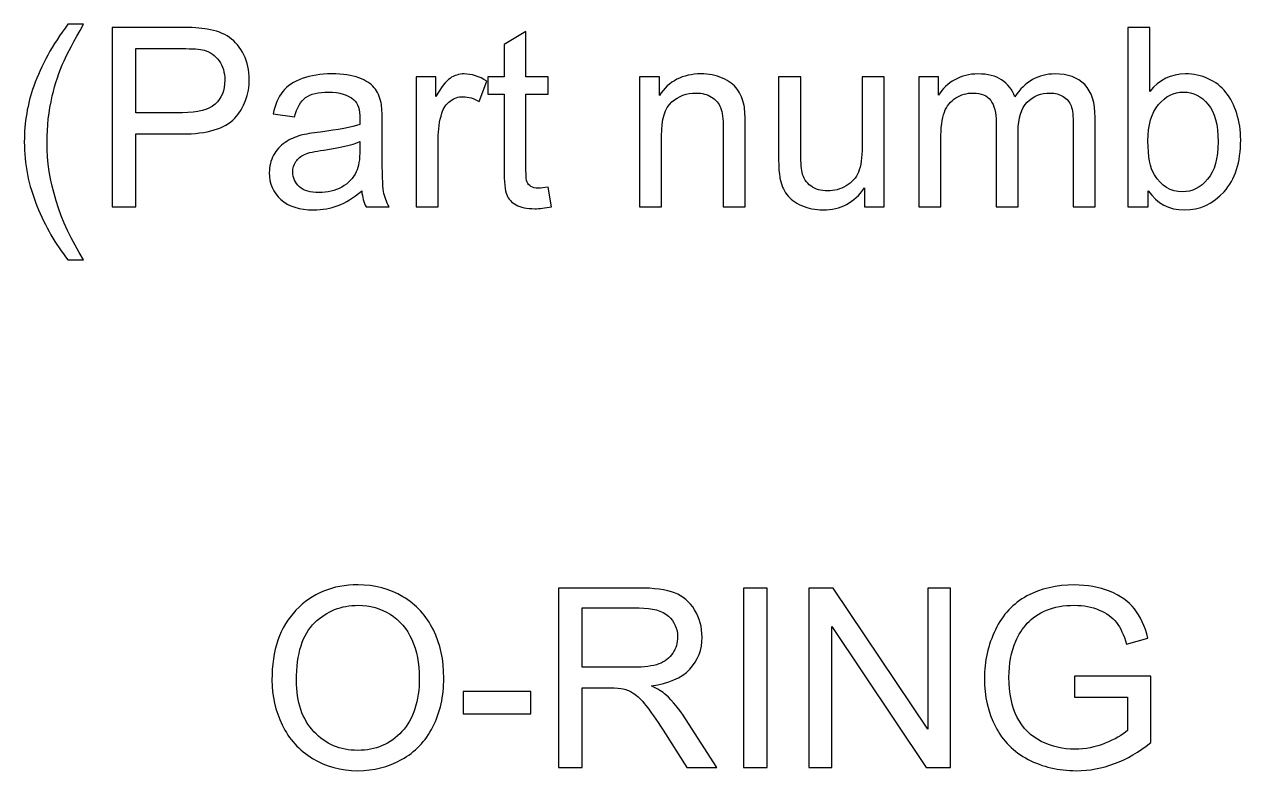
# Model space of a CAD drawing. Header units: centimetres. Extents: x -55.7 to 42.9, y -35.5 to -4.3.
# Drawn here: x -46.83 to -40.67, y -22.46 to -18.68 of the extents above; entities that cross this region are included whole.
import ezdxf

# ---------------------------------------------------------------- set-up
doc = ezdxf.new("R2010")
doc.units = ezdxf.units.CM
doc.header["$MEASUREMENT"] = 0
doc.layers.add('Layer 1', color=7, linetype='Continuous')

msp = doc.modelspace()

# ---------------------------------------------------------------- linework, layer by layer
at = {"layer": 'Layer 1', "color": 250}
for points, knots in [([(-46.60764, -19.87043), (-46.66924, -19.79274), (-46.72131, -19.70173), (-46.76385, -19.59759), (-46.76385, -19.59759), (-46.8064, -19.49323), (-46.82777, -19.3855), (-46.82777, -19.27374), (-46.82777, -19.27374), (-46.82777, -19.17531), (-46.8119, -19.08112), (-46.77994, -18.99095), (-46.77994, -18.99095), (-46.74268, -18.88639), (-46.68532, -18.78225), (-46.60764, -18.67853), (-46.60764, -18.67853), (-46.60764, -18.67853), (-46.52763, -18.67853), (-46.52763, -18.67853), (-46.52763, -18.67853), (-46.57758, -18.76447), (-46.6106, -18.82585), (-46.62669, -18.86268), (-46.62669, -18.86268), (-46.65209, -18.91962), (-46.67178, -18.97931), (-46.68638, -19.04133), (-46.68638, -19.04133), (-46.70416, -19.11858), (-46.71305, -19.19627), (-46.71305, -19.27437), (-46.71305, -19.27437), (-46.71305, -19.47334), (-46.65124, -19.67188), (-46.52763, -19.87043), (-46.52763, -19.87043), (-46.52763, -19.87043), (-46.60764, -19.87043), (-46.60764, -19.87043)], [0, 0, 0, 0, 0.1, 0.1, 0.1, 0.1, 0.2, 0.2, 0.2, 0.2, 0.3, 0.3, 0.3, 0.3, 0.4, 0.4, 0.4, 0.4, 0.5, 0.5, 0.5, 0.5, 0.6, 0.6, 0.6, 0.6, 0.7, 0.7, 0.7, 0.7, 0.8, 0.8, 0.8, 0.8, 0.9, 0.9, 0.9, 0.9, 1, 1, 1, 1]), ([(-46.3837, -19.60309), (-46.3837, -19.60309), (-46.3837, -18.69398), (-46.3837, -18.69398), (-46.3837, -18.69398), (-46.3837, -18.69398), (-46.0408, -18.69398), (-46.0408, -18.69398), (-46.0408, -18.69398), (-45.98047, -18.69398), (-45.93433, -18.69694), (-45.90258, -18.70266), (-45.90258, -18.70266), (-45.85792, -18.71007), (-45.82045, -18.72425), (-45.79018, -18.7452), (-45.79018, -18.7452), (-45.76013, -18.76595), (-45.73579, -18.79537), (-45.71737, -18.83283), (-45.71737, -18.83283), (-45.69896, -18.87051), (-45.68985, -18.91179), (-45.68985, -18.95687), (-45.68985, -18.95687), (-45.68985, -19.03413), (-45.71441, -19.09975), (-45.76351, -19.1533), (-45.76351, -19.1533), (-45.81283, -19.20664), (-45.90173, -19.23352), (-46.03021, -19.23352), (-46.03021, -19.23352), (-46.03021, -19.23352), (-46.26347, -19.23352), (-46.26347, -19.23352), (-46.26347, -19.23352), (-46.26347, -19.23352), (-46.26347, -19.60309), (-46.26347, -19.60309), (-46.26347, -19.60309), (-46.26347, -19.60309), (-46.3837, -19.60309), (-46.3837, -19.60309)], [0, 0, 0, 0, 0.0909091, 0.0909091, 0.0909091, 0.0909091, 0.1818182, 0.1818182, 0.1818182, 0.1818182, 0.2727273, 0.2727273, 0.2727273, 0.2727273, 0.3636364, 0.3636364, 0.3636364, 0.3636364, 0.4545455, 0.4545455, 0.4545455, 0.4545455, 0.5454545, 0.5454545, 0.5454545, 0.5454545, 0.6363636, 0.6363636, 0.6363636, 0.6363636, 0.7272727, 0.7272727, 0.7272727, 0.7272727, 0.8181818, 0.8181818, 0.8181818, 0.8181818, 0.9090909, 0.9090909, 0.9090909, 0.9090909, 1, 1, 1, 1]), ([(-41.14241, -19.60309), (-41.14241, -19.60309), (-41.24591, -19.60309), (-41.24591, -19.60309), (-41.24591, -19.60309), (-41.24591, -19.60309), (-41.24591, -18.69398), (-41.24591, -18.69398), (-41.24591, -18.69398), (-41.24591, -18.69398), (-41.13437, -18.69398), (-41.13437, -18.69398), (-41.13437, -18.69398), (-41.13437, -18.69398), (-41.13437, -19.01825), (-41.13437, -19.01825), (-41.13437, -19.01825), (-41.08716, -18.9592), (-41.02705, -18.92957), (-40.95403, -18.92957), (-40.95403, -18.92957), (-40.91339, -18.92957), (-40.87507, -18.93782), (-40.83888, -18.95412), (-40.83888, -18.95412), (-40.80268, -18.97042), (-40.77305, -18.99349), (-40.74956, -19.02291), (-40.74956, -19.02291), (-40.72627, -19.05254), (-40.70786, -19.0881), (-40.69473, -19.13001), (-40.69473, -19.13001), (-40.6814, -19.17171), (-40.67484, -19.21637), (-40.67484, -19.26379), (-40.67484, -19.26379), (-40.67484, -19.37682), (-40.70278, -19.46402), (-40.75866, -19.52562), (-40.75866, -19.52562), (-40.81433, -19.58721), (-40.88142, -19.61791), (-40.95953, -19.61791), (-40.95953, -19.61791), (-41.03721, -19.61791), (-41.09817, -19.58552), (-41.14241, -19.52054), (-41.14241, -19.52054), (-41.14241, -19.52054), (-41.14241, -19.60309), (-41.14241, -19.60309)], [0, 0, 0, 0, 0.0769231, 0.0769231, 0.0769231, 0.0769231, 0.1538462, 0.1538462, 0.1538462, 0.1538462, 0.2307692, 0.2307692, 0.2307692, 0.2307692, 0.3076923, 0.3076923, 0.3076923, 0.3076923, 0.3846154, 0.3846154, 0.3846154, 0.3846154, 0.4615385, 0.4615385, 0.4615385, 0.4615385, 0.5384615, 0.5384615, 0.5384615, 0.5384615, 0.6153846, 0.6153846, 0.6153846, 0.6153846, 0.6923077, 0.6923077, 0.6923077, 0.6923077, 0.7692308, 0.7692308, 0.7692308, 0.7692308, 0.8461538, 0.8461538, 0.8461538, 0.8461538, 0.9230769, 0.9230769, 0.9230769, 0.9230769, 1, 1, 1, 1]), ([(-44.17792, -19.50318), (-44.17792, -19.50318), (-44.16183, -19.60182), (-44.16183, -19.60182), (-44.16183, -19.60182), (-44.19316, -19.60838), (-44.22131, -19.61177), (-44.24608, -19.61177), (-44.24608, -19.61177), (-44.28672, -19.61177), (-44.31804, -19.60542), (-44.34048, -19.59251), (-44.34048, -19.59251), (-44.36271, -19.57981), (-44.37837, -19.56287), (-44.38747, -19.54192), (-44.38747, -19.54192), (-44.39657, -19.52117), (-44.40123, -19.47715), (-44.40123, -19.41026), (-44.40123, -19.41026), (-44.40123, -19.41026), (-44.40123, -19.03138), (-44.40123, -19.03138), (-44.40123, -19.03138), (-44.40123, -19.03138), (-44.48314, -19.03138), (-44.48314, -19.03138), (-44.48314, -19.03138), (-44.48314, -19.03138), (-44.48314, -18.94459), (-44.48314, -18.94459), (-44.48314, -18.94459), (-44.48314, -18.94459), (-44.40123, -18.94459), (-44.40123, -18.94459), (-44.40123, -18.94459), (-44.40123, -18.94459), (-44.40123, -18.7814), (-44.40123, -18.7814), (-44.40123, -18.7814), (-44.40123, -18.7814), (-44.2901, -18.71451), (-44.2901, -18.71451), (-44.2901, -18.71451), (-44.2901, -18.71451), (-44.2901, -18.94459), (-44.2901, -18.94459), (-44.2901, -18.94459), (-44.2901, -18.94459), (-44.17792, -18.94459), (-44.17792, -18.94459), (-44.17792, -18.94459), (-44.17792, -18.94459), (-44.17792, -19.03138), (-44.17792, -19.03138), (-44.17792, -19.03138), (-44.17792, -19.03138), (-44.2901, -19.03138), (-44.2901, -19.03138), (-44.2901, -19.03138), (-44.2901, -19.03138), (-44.2901, -19.4164), (-44.2901, -19.4164), (-44.2901, -19.4164), (-44.2901, -19.44836), (-44.2882, -19.46868), (-44.28439, -19.47778), (-44.28439, -19.47778), (-44.28037, -19.48688), (-44.27402, -19.49408), (-44.26513, -19.49958), (-44.26513, -19.49958), (-44.25624, -19.50488), (-44.24354, -19.50763), (-44.22703, -19.50763), (-44.22703, -19.50763), (-44.21454, -19.50763), (-44.19824, -19.50615), (-44.17792, -19.50318)], [0, 0, 0, 0, 0.05, 0.05, 0.05, 0.05, 0.1, 0.1, 0.1, 0.1, 0.15, 0.15, 0.15, 0.15, 0.2, 0.2, 0.2, 0.2, 0.25, 0.25, 0.25, 0.25, 0.3, 0.3, 0.3, 0.3, 0.35, 0.35, 0.35, 0.35, 0.4, 0.4, 0.4, 0.4, 0.45, 0.45, 0.45, 0.45, 0.5, 0.5, 0.5, 0.5, 0.55, 0.55, 0.55, 0.55, 0.6, 0.6, 0.6, 0.6, 0.65, 0.65, 0.65, 0.65, 0.7, 0.7, 0.7, 0.7, 0.75, 0.75, 0.75, 0.75, 0.8, 0.8, 0.8, 0.8, 0.85, 0.85, 0.85, 0.85, 0.9, 0.9, 0.9, 0.9, 0.95, 0.95, 0.95, 0.95, 1, 1, 1, 1]), ([(-46.26347, -19.1262), (-46.26347, -19.1262), (-46.02831, -19.1262), (-46.02831, -19.1262), (-46.02831, -19.1262), (-45.95063, -19.1262), (-45.89538, -19.11181), (-45.86279, -19.08281), (-45.86279, -19.08281), (-45.83019, -19.05381), (-45.81389, -19.01317), (-45.81389, -18.96068), (-45.81389, -18.96068), (-45.81389, -18.92258), (-45.82342, -18.88998), (-45.84268, -18.86289), (-45.84268, -18.86289), (-45.86194, -18.8358), (-45.88713, -18.81802), (-45.91867, -18.80934), (-45.91867, -18.80934), (-45.93899, -18.80405), (-45.97624, -18.8013), (-46.03085, -18.8013), (-46.03085, -18.8013), (-46.03085, -18.8013), (-46.26347, -18.8013), (-46.26347, -18.8013), (-46.26347, -18.8013), (-46.26347, -18.8013), (-46.26347, -19.1262), (-46.26347, -19.1262)], [0, 0, 0, 0, 0.125, 0.125, 0.125, 0.125, 0.25, 0.25, 0.25, 0.25, 0.375, 0.375, 0.375, 0.375, 0.5, 0.5, 0.5, 0.5, 0.625, 0.625, 0.625, 0.625, 0.75, 0.75, 0.75, 0.75, 0.875, 0.875, 0.875, 0.875, 1, 1, 1, 1]), ([(-45.12111, -19.52181), (-45.16259, -19.55695), (-45.20239, -19.58171), (-45.24049, -19.59632), (-45.24049, -19.59632), (-45.2788, -19.61071), (-45.31986, -19.61791), (-45.36368, -19.61791), (-45.36368, -19.61791), (-45.43607, -19.61791), (-45.49152, -19.60034), (-45.53047, -19.56499), (-45.53047, -19.56499), (-45.5692, -19.52964), (-45.58868, -19.48434), (-45.58868, -19.42952), (-45.58868, -19.42952), (-45.58868, -19.39714), (-45.58148, -19.36772), (-45.56666, -19.34105), (-45.56666, -19.34105), (-45.55206, -19.31438), (-45.5328, -19.293), (-45.50909, -19.27691), (-45.50909, -19.27691), (-45.48517, -19.26082), (-45.4585, -19.24855), (-45.42866, -19.24029), (-45.42866, -19.24029), (-45.40686, -19.23458), (-45.37384, -19.22886), (-45.3296, -19.22357), (-45.3296, -19.22357), (-45.23943, -19.21278), (-45.17296, -19.20008), (-45.13042, -19.18505), (-45.13042, -19.18505), (-45.13, -19.16981), (-45.12978, -19.16007), (-45.12978, -19.15605), (-45.12978, -19.15605), (-45.12978, -19.11054), (-45.14037, -19.07837), (-45.16153, -19.05995), (-45.16153, -19.05995), (-45.1899, -19.03455), (-45.23244, -19.02206), (-45.28853, -19.02206), (-45.28853, -19.02206), (-45.34103, -19.02206), (-45.37976, -19.03117), (-45.40495, -19.04958), (-45.40495, -19.04958), (-45.42993, -19.068), (-45.44834, -19.10059), (-45.46041, -19.14737), (-45.46041, -19.14737), (-45.46041, -19.14737), (-45.56942, -19.13234), (-45.56942, -19.13234), (-45.56942, -19.13234), (-45.55947, -19.08578), (-45.54317, -19.04789), (-45.52052, -19.01931), (-45.52052, -19.01931), (-45.49787, -18.99053), (-45.46485, -18.9683), (-45.42188, -18.95285), (-45.42188, -18.95285), (-45.37892, -18.9374), (-45.32917, -18.92957), (-45.27245, -18.92957), (-45.27245, -18.92957), (-45.21614, -18.92957), (-45.17064, -18.93634), (-45.1355, -18.94946), (-45.1355, -18.94946), (-45.10036, -18.9628), (-45.07454, -18.97931), (-45.05782, -18.99942), (-45.05782, -18.99942), (-45.04131, -19.01952), (-45.02988, -19.04471), (-45.0231, -19.0754), (-45.0231, -19.0754), (-45.01951, -19.09445), (-45.0176, -19.12874), (-45.0176, -19.17827), (-45.0176, -19.17827), (-45.0176, -19.17827), (-45.0176, -19.32708), (-45.0176, -19.32708), (-45.0176, -19.32708), (-45.0176, -19.431), (-45.01527, -19.49662), (-45.0104, -19.52393), (-45.0104, -19.52393), (-45.00575, -19.55144), (-44.99622, -19.5779), (-44.98225, -19.60309), (-44.98225, -19.60309), (-44.98225, -19.60309), (-45.09888, -19.60309), (-45.09888, -19.60309), (-45.09888, -19.60309), (-45.11031, -19.58002), (-45.11793, -19.55292), (-45.12111, -19.52181)], [0, 0, 0, 0, 0.037037, 0.037037, 0.037037, 0.037037, 0.0740741, 0.0740741, 0.0740741, 0.0740741, 0.1111111, 0.1111111, 0.1111111, 0.1111111, 0.1481481, 0.1481481, 0.1481481, 0.1481481, 0.1851852, 0.1851852, 0.1851852, 0.1851852, 0.2222222, 0.2222222, 0.2222222, 0.2222222, 0.2592593, 0.2592593, 0.2592593, 0.2592593, 0.2962963, 0.2962963, 0.2962963, 0.2962963, 0.3333333, 0.3333333, 0.3333333, 0.3333333, 0.3703704, 0.3703704, 0.3703704, 0.3703704, 0.4074074, 0.4074074, 0.4074074, 0.4074074, 0.4444444, 0.4444444, 0.4444444, 0.4444444, 0.4814815, 0.4814815, 0.4814815, 0.4814815, 0.5185185, 0.5185185, 0.5185185, 0.5185185, 0.5555556, 0.5555556, 0.5555556, 0.5555556, 0.5925926, 0.5925926, 0.5925926, 0.5925926, 0.6296296, 0.6296296, 0.6296296, 0.6296296, 0.6666667, 0.6666667, 0.6666667, 0.6666667, 0.7037037, 0.7037037, 0.7037037, 0.7037037, 0.7407407, 0.7407407, 0.7407407, 0.7407407, 0.7777778, 0.7777778, 0.7777778, 0.7777778, 0.8148148, 0.8148148, 0.8148148, 0.8148148, 0.8518519, 0.8518519, 0.8518519, 0.8518519, 0.8888889, 0.8888889, 0.8888889, 0.8888889, 0.9259259, 0.9259259, 0.9259259, 0.9259259, 0.962963, 0.962963, 0.962963, 0.962963, 1, 1, 1, 1]), ([(-44.84573, -19.60309), (-44.84573, -19.60309), (-44.84573, -18.94459), (-44.84573, -18.94459), (-44.84573, -18.94459), (-44.84573, -18.94459), (-44.7454, -18.94459), (-44.7454, -18.94459), (-44.7454, -18.94459), (-44.7454, -18.94459), (-44.7454, -19.04429), (-44.7454, -19.04429), (-44.7454, -19.04429), (-44.71979, -18.99772), (-44.69608, -18.96682), (-44.67428, -18.952), (-44.67428, -18.952), (-44.65269, -18.93719), (-44.62877, -18.92957), (-44.60274, -18.92957), (-44.60274, -18.92957), (-44.56506, -18.92957), (-44.52696, -18.94163), (-44.48801, -18.96555), (-44.48801, -18.96555), (-44.48801, -18.96555), (-44.52654, -19.06927), (-44.52654, -19.06927), (-44.52654, -19.06927), (-44.55363, -19.05297), (-44.58093, -19.04492), (-44.60824, -19.04492), (-44.60824, -19.04492), (-44.63279, -19.04492), (-44.65459, -19.05233), (-44.67407, -19.06694), (-44.67407, -19.06694), (-44.69354, -19.08175), (-44.7073, -19.10207), (-44.71555, -19.12811), (-44.71555, -19.12811), (-44.72804, -19.16769), (-44.73418, -19.21108), (-44.73418, -19.25828), (-44.73418, -19.25828), (-44.73418, -19.25828), (-44.73418, -19.60309), (-44.73418, -19.60309), (-44.73418, -19.60309), (-44.73418, -19.60309), (-44.84573, -19.60309), (-44.84573, -19.60309)], [0, 0, 0, 0, 0.0769231, 0.0769231, 0.0769231, 0.0769231, 0.1538462, 0.1538462, 0.1538462, 0.1538462, 0.2307692, 0.2307692, 0.2307692, 0.2307692, 0.3076923, 0.3076923, 0.3076923, 0.3076923, 0.3846154, 0.3846154, 0.3846154, 0.3846154, 0.4615385, 0.4615385, 0.4615385, 0.4615385, 0.5384615, 0.5384615, 0.5384615, 0.5384615, 0.6153846, 0.6153846, 0.6153846, 0.6153846, 0.6923077, 0.6923077, 0.6923077, 0.6923077, 0.7692308, 0.7692308, 0.7692308, 0.7692308, 0.8461538, 0.8461538, 0.8461538, 0.8461538, 0.9230769, 0.9230769, 0.9230769, 0.9230769, 1, 1, 1, 1]), ([(-43.71585, -19.60309), (-43.71585, -19.60309), (-43.71585, -18.94459), (-43.71585, -18.94459), (-43.71585, -18.94459), (-43.71585, -18.94459), (-43.61552, -18.94459), (-43.61552, -18.94459), (-43.61552, -18.94459), (-43.61552, -18.94459), (-43.61552, -19.03815), (-43.61552, -19.03815), (-43.61552, -19.03815), (-43.56705, -18.96576), (-43.4972, -18.92957), (-43.40597, -18.92957), (-43.40597, -18.92957), (-43.36618, -18.92957), (-43.32977, -18.93676), (-43.29654, -18.95094), (-43.29654, -18.95094), (-43.26309, -18.96534), (-43.23833, -18.98396), (-43.22182, -19.00725), (-43.22182, -19.00725), (-43.2051, -19.03032), (-43.19367, -19.05784), (-43.18689, -19.08959), (-43.18689, -19.08959), (-43.18287, -19.11033), (-43.18076, -19.14652), (-43.18076, -19.19817), (-43.18076, -19.19817), (-43.18076, -19.19817), (-43.18076, -19.60309), (-43.18076, -19.60309), (-43.18076, -19.60309), (-43.18076, -19.60309), (-43.29252, -19.60309), (-43.29252, -19.60309), (-43.29252, -19.60309), (-43.29252, -19.60309), (-43.29252, -19.2024), (-43.29252, -19.2024), (-43.29252, -19.2024), (-43.29252, -19.15711), (-43.29675, -19.12303), (-43.30543, -19.10038), (-43.30543, -19.10038), (-43.31411, -19.07794), (-43.32956, -19.05995), (-43.35157, -19.04662), (-43.35157, -19.04662), (-43.3738, -19.03307), (-43.39962, -19.0263), (-43.42946, -19.0263), (-43.42946, -19.0263), (-43.47709, -19.0263), (-43.51794, -19.04154), (-43.55265, -19.07159), (-43.55265, -19.07159), (-43.58716, -19.10186), (-43.6043, -19.15901), (-43.6043, -19.24347), (-43.6043, -19.24347), (-43.6043, -19.24347), (-43.6043, -19.60309), (-43.6043, -19.60309), (-43.6043, -19.60309), (-43.6043, -19.60309), (-43.71585, -19.60309), (-43.71585, -19.60309)], [0, 0, 0, 0, 0.0555556, 0.0555556, 0.0555556, 0.0555556, 0.1111111, 0.1111111, 0.1111111, 0.1111111, 0.1666667, 0.1666667, 0.1666667, 0.1666667, 0.2222222, 0.2222222, 0.2222222, 0.2222222, 0.2777778, 0.2777778, 0.2777778, 0.2777778, 0.3333333, 0.3333333, 0.3333333, 0.3333333, 0.3888889, 0.3888889, 0.3888889, 0.3888889, 0.4444444, 0.4444444, 0.4444444, 0.4444444, 0.5, 0.5, 0.5, 0.5, 0.5555556, 0.5555556, 0.5555556, 0.5555556, 0.6111111, 0.6111111, 0.6111111, 0.6111111, 0.6666667, 0.6666667, 0.6666667, 0.6666667, 0.7222222, 0.7222222, 0.7222222, 0.7222222, 0.7777778, 0.7777778, 0.7777778, 0.7777778, 0.8333333, 0.8333333, 0.8333333, 0.8333333, 0.8888889, 0.8888889, 0.8888889, 0.8888889, 0.9444444, 0.9444444, 0.9444444, 0.9444444, 1, 1, 1, 1]), ([(-42.57793, -19.60309), (-42.57793, -19.60309), (-42.57793, -19.50636), (-42.57793, -19.50636), (-42.57793, -19.50636), (-42.62937, -19.58086), (-42.699, -19.61791), (-42.78706, -19.61791), (-42.78706, -19.61791), (-42.82579, -19.61791), (-42.8622, -19.6105), (-42.89585, -19.59568), (-42.89585, -19.59568), (-42.92951, -19.58086), (-42.95449, -19.56203), (-42.97078, -19.53959), (-42.97078, -19.53959), (-42.98729, -19.51694), (-42.99872, -19.48942), (-43.00529, -19.45683), (-43.00529, -19.45683), (-43.00973, -19.43481), (-43.01206, -19.4001), (-43.01206, -19.35248), (-43.01206, -19.35248), (-43.01206, -19.35248), (-43.01206, -18.94459), (-43.01206, -18.94459), (-43.01206, -18.94459), (-43.01206, -18.94459), (-42.90051, -18.94459), (-42.90051, -18.94459), (-42.90051, -18.94459), (-42.90051, -18.94459), (-42.90051, -19.30972), (-42.90051, -19.30972), (-42.90051, -19.30972), (-42.90051, -19.36814), (-42.89818, -19.4073), (-42.89374, -19.42762), (-42.89374, -19.42762), (-42.88654, -19.45704), (-42.87172, -19.4799), (-42.84908, -19.49683), (-42.84908, -19.49683), (-42.82622, -19.51355), (-42.79806, -19.52181), (-42.76462, -19.52181), (-42.76462, -19.52181), (-42.73118, -19.52181), (-42.69985, -19.51334), (-42.67043, -19.4962), (-42.67043, -19.4962), (-42.64101, -19.47905), (-42.62026, -19.45556), (-42.6082, -19.42614), (-42.6082, -19.42614), (-42.59592, -19.3965), (-42.58978, -19.35353), (-42.58978, -19.29744), (-42.58978, -19.29744), (-42.58978, -19.29744), (-42.58978, -18.94459), (-42.58978, -18.94459), (-42.58978, -18.94459), (-42.58978, -18.94459), (-42.47824, -18.94459), (-42.47824, -18.94459), (-42.47824, -18.94459), (-42.47824, -18.94459), (-42.47824, -19.60309), (-42.47824, -19.60309), (-42.47824, -19.60309), (-42.47824, -19.60309), (-42.57793, -19.60309), (-42.57793, -19.60309)], [0, 0, 0, 0, 0.0526316, 0.0526316, 0.0526316, 0.0526316, 0.1052632, 0.1052632, 0.1052632, 0.1052632, 0.1578947, 0.1578947, 0.1578947, 0.1578947, 0.2105263, 0.2105263, 0.2105263, 0.2105263, 0.2631579, 0.2631579, 0.2631579, 0.2631579, 0.3157895, 0.3157895, 0.3157895, 0.3157895, 0.3684211, 0.3684211, 0.3684211, 0.3684211, 0.4210526, 0.4210526, 0.4210526, 0.4210526, 0.4736842, 0.4736842, 0.4736842, 0.4736842, 0.5263158, 0.5263158, 0.5263158, 0.5263158, 0.5789474, 0.5789474, 0.5789474, 0.5789474, 0.6315789, 0.6315789, 0.6315789, 0.6315789, 0.6842105, 0.6842105, 0.6842105, 0.6842105, 0.7368421, 0.7368421, 0.7368421, 0.7368421, 0.7894737, 0.7894737, 0.7894737, 0.7894737, 0.8421053, 0.8421053, 0.8421053, 0.8421053, 0.8947368, 0.8947368, 0.8947368, 0.8947368, 0.9473684, 0.9473684, 0.9473684, 0.9473684, 1, 1, 1, 1]), ([(-42.30319, -19.60309), (-42.30319, -19.60309), (-42.30319, -18.94459), (-42.30319, -18.94459), (-42.30319, -18.94459), (-42.30319, -18.94459), (-42.20349, -18.94459), (-42.20349, -18.94459), (-42.20349, -18.94459), (-42.20349, -18.94459), (-42.20349, -19.03688), (-42.20349, -19.03688), (-42.20349, -19.03688), (-42.18275, -19.00471), (-42.15523, -18.97867), (-42.12094, -18.9592), (-42.12094, -18.9592), (-42.08665, -18.93951), (-42.0475, -18.92957), (-42.00368, -18.92957), (-42.00368, -18.92957), (-41.955, -18.92957), (-41.91499, -18.93973), (-41.88388, -18.96005), (-41.88388, -18.96005), (-41.85255, -18.98037), (-41.83054, -19.00852), (-41.81784, -19.04492), (-41.81784, -19.04492), (-41.76556, -18.96809), (-41.69782, -18.92957), (-41.61443, -18.92957), (-41.61443, -18.92957), (-41.54902, -18.92957), (-41.49886, -18.94777), (-41.46372, -18.98396), (-41.46372, -18.98396), (-41.42858, -19.02016), (-41.41101, -19.07583), (-41.41101, -19.15097), (-41.41101, -19.15097), (-41.41101, -19.15097), (-41.41101, -19.60309), (-41.41101, -19.60309), (-41.41101, -19.60309), (-41.41101, -19.60309), (-41.52193, -19.60309), (-41.52193, -19.60309), (-41.52193, -19.60309), (-41.52193, -19.60309), (-41.52193, -19.18822), (-41.52193, -19.18822), (-41.52193, -19.18822), (-41.52193, -19.14356), (-41.52553, -19.11139), (-41.53272, -19.0917), (-41.53272, -19.0917), (-41.54013, -19.07223), (-41.55325, -19.05635), (-41.57209, -19.04429), (-41.57209, -19.04429), (-41.59114, -19.03244), (-41.61358, -19.0263), (-41.63919, -19.0263), (-41.63919, -19.0263), (-41.68555, -19.0263), (-41.72386, -19.04175), (-41.75455, -19.07265), (-41.75455, -19.07265), (-41.78503, -19.10334), (-41.80048, -19.15266), (-41.80048, -19.2204), (-41.80048, -19.2204), (-41.80048, -19.2204), (-41.80048, -19.60309), (-41.80048, -19.60309), (-41.80048, -19.60309), (-41.80048, -19.60309), (-41.91203, -19.60309), (-41.91203, -19.60309), (-41.91203, -19.60309), (-41.91203, -19.60309), (-41.91203, -19.17531), (-41.91203, -19.17531), (-41.91203, -19.17531), (-41.91203, -19.12557), (-41.92113, -19.08832), (-41.93933, -19.06355), (-41.93933, -19.06355), (-41.95754, -19.03879), (-41.98717, -19.0263), (-42.02866, -19.0263), (-42.02866, -19.0263), (-42.05998, -19.0263), (-42.08898, -19.03455), (-42.11565, -19.05127), (-42.11565, -19.05127), (-42.14232, -19.06778), (-42.1618, -19.09191), (-42.17365, -19.12366), (-42.17365, -19.12366), (-42.18571, -19.15563), (-42.19164, -19.20156), (-42.19164, -19.26146), (-42.19164, -19.26146), (-42.19164, -19.26146), (-42.19164, -19.60309), (-42.19164, -19.60309), (-42.19164, -19.60309), (-42.19164, -19.60309), (-42.30319, -19.60309), (-42.30319, -19.60309)], [0, 0, 0, 0, 0.0357143, 0.0357143, 0.0357143, 0.0357143, 0.0714286, 0.0714286, 0.0714286, 0.0714286, 0.1071429, 0.1071429, 0.1071429, 0.1071429, 0.1428571, 0.1428571, 0.1428571, 0.1428571, 0.1785714, 0.1785714, 0.1785714, 0.1785714, 0.2142857, 0.2142857, 0.2142857, 0.2142857, 0.25, 0.25, 0.25, 0.25, 0.2857143, 0.2857143, 0.2857143, 0.2857143, 0.3214286, 0.3214286, 0.3214286, 0.3214286, 0.3571429, 0.3571429, 0.3571429, 0.3571429, 0.3928571, 0.3928571, 0.3928571, 0.3928571, 0.4285714, 0.4285714, 0.4285714, 0.4285714, 0.4642857, 0.4642857, 0.4642857, 0.4642857, 0.5, 0.5, 0.5, 0.5, 0.5357143, 0.5357143, 0.5357143, 0.5357143, 0.5714286, 0.5714286, 0.5714286, 0.5714286, 0.6071429, 0.6071429, 0.6071429, 0.6071429, 0.6428571, 0.6428571, 0.6428571, 0.6428571, 0.6785714, 0.6785714, 0.6785714, 0.6785714, 0.7142857, 0.7142857, 0.7142857, 0.7142857, 0.75, 0.75, 0.75, 0.75, 0.7857143, 0.7857143, 0.7857143, 0.7857143, 0.8214286, 0.8214286, 0.8214286, 0.8214286, 0.8571429, 0.8571429, 0.8571429, 0.8571429, 0.8928571, 0.8928571, 0.8928571, 0.8928571, 0.9285714, 0.9285714, 0.9285714, 0.9285714, 0.9642857, 0.9642857, 0.9642857, 0.9642857, 1, 1, 1, 1]), ([(-41.14368, -19.26887), (-41.14368, -19.34782), (-41.13288, -19.40476), (-41.11151, -19.43989), (-41.11151, -19.43989), (-41.07637, -19.49747), (-41.02874, -19.52625), (-40.96884, -19.52625), (-40.96884, -19.52625), (-40.91995, -19.52625), (-40.87783, -19.50509), (-40.84227, -19.46254), (-40.84227, -19.46254), (-40.80671, -19.42021), (-40.78893, -19.35713), (-40.78893, -19.2731), (-40.78893, -19.2731), (-40.78893, -19.18716), (-40.80607, -19.12366), (-40.84015, -19.08281), (-40.84015, -19.08281), (-40.87423, -19.04196), (-40.9155, -19.02143), (-40.96376, -19.02143), (-40.96376, -19.02143), (-41.01266, -19.02143), (-41.05478, -19.0426), (-41.09034, -19.08493), (-41.09034, -19.08493), (-41.1259, -19.12726), (-41.14368, -19.18865), (-41.14368, -19.26887)], [0, 0, 0, 0, 0.125, 0.125, 0.125, 0.125, 0.25, 0.25, 0.25, 0.25, 0.375, 0.375, 0.375, 0.375, 0.5, 0.5, 0.5, 0.5, 0.625, 0.625, 0.625, 0.625, 0.75, 0.75, 0.75, 0.75, 0.875, 0.875, 0.875, 0.875, 1, 1, 1, 1]), ([(-45.13042, -19.27247), (-45.17106, -19.28919), (-45.23181, -19.30316), (-45.31266, -19.3148), (-45.31266, -19.3148), (-45.3586, -19.32136), (-45.39119, -19.32877), (-45.41003, -19.33702), (-45.41003, -19.33702), (-45.42908, -19.34528), (-45.4439, -19.35734), (-45.45406, -19.37343), (-45.45406, -19.37343), (-45.46443, -19.38931), (-45.46972, -19.40687), (-45.46972, -19.42635), (-45.46972, -19.42635), (-45.46972, -19.45619), (-45.45829, -19.48096), (-45.43585, -19.50085), (-45.43585, -19.50085), (-45.41342, -19.52054), (-45.3804, -19.53049), (-45.33701, -19.53049), (-45.33701, -19.53049), (-45.29404, -19.53049), (-45.25573, -19.52117), (-45.22228, -19.50234), (-45.22228, -19.50234), (-45.18884, -19.4835), (-45.16407, -19.45767), (-45.14841, -19.42508), (-45.14841, -19.42508), (-45.13635, -19.39989), (-45.13042, -19.36264), (-45.13042, -19.31353), (-45.13042, -19.31353), (-45.13042, -19.31353), (-45.13042, -19.27247), (-45.13042, -19.27247)], [0, 0, 0, 0, 0.1, 0.1, 0.1, 0.1, 0.2, 0.2, 0.2, 0.2, 0.3, 0.3, 0.3, 0.3, 0.4, 0.4, 0.4, 0.4, 0.5, 0.5, 0.5, 0.5, 0.6, 0.6, 0.6, 0.6, 0.7, 0.7, 0.7, 0.7, 0.8, 0.8, 0.8, 0.8, 0.9, 0.9, 0.9, 0.9, 1, 1, 1, 1]), ([(-45.57514, -21.99788), (-45.57514, -21.84696), (-45.53471, -21.72885), (-45.45364, -21.64355), (-45.45364, -21.64355), (-45.37257, -21.55825), (-45.26801, -21.51549), (-45.13974, -21.51549), (-45.13974, -21.51549), (-45.05592, -21.51549), (-44.98014, -21.5356), (-44.91283, -21.57561), (-44.91283, -21.57561), (-44.84552, -21.61582), (-44.79409, -21.6717), (-44.75874, -21.74346), (-44.75874, -21.74346), (-44.72339, -21.815), (-44.70582, -21.89649), (-44.70582, -21.9873), (-44.70582, -21.9873), (-44.70582, -22.07959), (-44.72424, -22.16214), (-44.76149, -22.23474), (-44.76149, -22.23474), (-44.79874, -22.30755), (-44.85145, -22.36258), (-44.9196, -22.40005), (-44.9196, -22.40005), (-44.98797, -22.43751), (-45.06142, -22.45614), (-45.14037, -22.45614), (-45.14037, -22.45614), (-45.2261, -22.45614), (-45.30251, -22.43561), (-45.36982, -22.39412), (-45.36982, -22.39412), (-45.43734, -22.35285), (-45.48835, -22.29633), (-45.52307, -22.22479), (-45.52307, -22.22479), (-45.55778, -22.15346), (-45.57514, -22.07768), (-45.57514, -21.99788)], [0, 0, 0, 0, 0.0909091, 0.0909091, 0.0909091, 0.0909091, 0.1818182, 0.1818182, 0.1818182, 0.1818182, 0.2727273, 0.2727273, 0.2727273, 0.2727273, 0.3636364, 0.3636364, 0.3636364, 0.3636364, 0.4545455, 0.4545455, 0.4545455, 0.4545455, 0.5454545, 0.5454545, 0.5454545, 0.5454545, 0.6363636, 0.6363636, 0.6363636, 0.6363636, 0.7272727, 0.7272727, 0.7272727, 0.7272727, 0.8181818, 0.8181818, 0.8181818, 0.8181818, 0.9090909, 0.9090909, 0.9090909, 0.9090909, 1, 1, 1, 1]), ([(-44.12585, -22.44069), (-44.12585, -22.44069), (-44.12585, -21.53158), (-44.12585, -21.53158), (-44.12585, -21.53158), (-44.12585, -21.53158), (-43.72284, -21.53158), (-43.72284, -21.53158), (-43.72284, -21.53158), (-43.64177, -21.53158), (-43.58018, -21.53984), (-43.53805, -21.55613), (-43.53805, -21.55613), (-43.49593, -21.57243), (-43.46228, -21.60122), (-43.43688, -21.64249), (-43.43688, -21.64249), (-43.41169, -21.68398), (-43.3992, -21.7297), (-43.3992, -21.77965), (-43.3992, -21.77965), (-43.3992, -21.84421), (-43.41994, -21.8984), (-43.46185, -21.94264), (-43.46185, -21.94264), (-43.50355, -21.98688), (-43.56811, -22.01503), (-43.65532, -22.02709), (-43.65532, -22.02709), (-43.62336, -22.04233), (-43.59923, -22.05736), (-43.58272, -22.07239), (-43.58272, -22.07239), (-43.54758, -22.10456), (-43.51435, -22.14499), (-43.48281, -22.19325), (-43.48281, -22.19325), (-43.48281, -22.19325), (-43.32469, -22.44069), (-43.32469, -22.44069), (-43.32469, -22.44069), (-43.32469, -22.44069), (-43.47604, -22.44069), (-43.47604, -22.44069), (-43.47604, -22.44069), (-43.47604, -22.44069), (-43.59626, -22.25146), (-43.59626, -22.25146), (-43.59626, -22.25146), (-43.6314, -22.19706), (-43.6604, -22.15515), (-43.68326, -22.12636), (-43.68326, -22.12636), (-43.70591, -22.09737), (-43.72623, -22.07705), (-43.74422, -22.06562), (-43.74422, -22.06562), (-43.76221, -22.05397), (-43.78041, -22.04593), (-43.79904, -22.04127), (-43.79904, -22.04127), (-43.8128, -22.03852), (-43.83502, -22.03704), (-43.86614, -22.03704), (-43.86614, -22.03704), (-43.86614, -22.03704), (-44.00563, -22.03704), (-44.00563, -22.03704), (-44.00563, -22.03704), (-44.00563, -22.03704), (-44.00563, -22.44069), (-44.00563, -22.44069), (-44.00563, -22.44069), (-44.00563, -22.44069), (-44.12585, -22.44069), (-44.12585, -22.44069)], [0, 0, 0, 0, 0.0526316, 0.0526316, 0.0526316, 0.0526316, 0.1052632, 0.1052632, 0.1052632, 0.1052632, 0.1578947, 0.1578947, 0.1578947, 0.1578947, 0.2105263, 0.2105263, 0.2105263, 0.2105263, 0.2631579, 0.2631579, 0.2631579, 0.2631579, 0.3157895, 0.3157895, 0.3157895, 0.3157895, 0.3684211, 0.3684211, 0.3684211, 0.3684211, 0.4210526, 0.4210526, 0.4210526, 0.4210526, 0.4736842, 0.4736842, 0.4736842, 0.4736842, 0.5263158, 0.5263158, 0.5263158, 0.5263158, 0.5789474, 0.5789474, 0.5789474, 0.5789474, 0.6315789, 0.6315789, 0.6315789, 0.6315789, 0.6842105, 0.6842105, 0.6842105, 0.6842105, 0.7368421, 0.7368421, 0.7368421, 0.7368421, 0.7894737, 0.7894737, 0.7894737, 0.7894737, 0.8421053, 0.8421053, 0.8421053, 0.8421053, 0.8947368, 0.8947368, 0.8947368, 0.8947368, 0.9473684, 0.9473684, 0.9473684, 0.9473684, 1, 1, 1, 1]), ([(-43.19008, -22.44069), (-43.19008, -22.44069), (-43.19008, -21.53158), (-43.19008, -21.53158), (-43.19008, -21.53158), (-43.19008, -21.53158), (-43.06985, -21.53158), (-43.06985, -21.53158), (-43.06985, -21.53158), (-43.06985, -21.53158), (-43.06985, -22.44069), (-43.06985, -22.44069), (-43.06985, -22.44069), (-43.06985, -22.44069), (-43.19008, -22.44069), (-43.19008, -22.44069)], [0, 0, 0, 0, 0.25, 0.25, 0.25, 0.25, 0.5, 0.5, 0.5, 0.5, 0.75, 0.75, 0.75, 0.75, 1, 1, 1, 1]), ([(-42.85903, -22.44069), (-42.85903, -22.44069), (-42.85903, -21.53158), (-42.85903, -21.53158), (-42.85903, -21.53158), (-42.85903, -21.53158), (-42.73563, -21.53158), (-42.73563, -21.53158), (-42.73563, -21.53158), (-42.73563, -21.53158), (-42.25811, -22.24532), (-42.25811, -22.24532), (-42.25811, -22.24532), (-42.25811, -22.24532), (-42.25811, -21.53158), (-42.25811, -21.53158), (-42.25811, -21.53158), (-42.25811, -21.53158), (-42.14275, -21.53158), (-42.14275, -21.53158), (-42.14275, -21.53158), (-42.14275, -21.53158), (-42.14275, -22.44069), (-42.14275, -22.44069), (-42.14275, -22.44069), (-42.14275, -22.44069), (-42.26615, -22.44069), (-42.26615, -22.44069), (-42.26615, -22.44069), (-42.26615, -22.44069), (-42.74367, -21.72631), (-42.74367, -21.72631), (-42.74367, -21.72631), (-42.74367, -21.72631), (-42.74367, -22.44069), (-42.74367, -22.44069), (-42.74367, -22.44069), (-42.74367, -22.44069), (-42.85903, -22.44069), (-42.85903, -22.44069)], [0, 0, 0, 0, 0.1, 0.1, 0.1, 0.1, 0.2, 0.2, 0.2, 0.2, 0.3, 0.3, 0.3, 0.3, 0.4, 0.4, 0.4, 0.4, 0.5, 0.5, 0.5, 0.5, 0.6, 0.6, 0.6, 0.6, 0.7, 0.7, 0.7, 0.7, 0.8, 0.8, 0.8, 0.8, 0.9, 0.9, 0.9, 0.9, 1, 1, 1, 1]), ([(-41.51516, -22.08403), (-41.51516, -22.08403), (-41.51516, -21.97756), (-41.51516, -21.97756), (-41.51516, -21.97756), (-41.51516, -21.97756), (-41.13014, -21.97693), (-41.13014, -21.97693), (-41.13014, -21.97693), (-41.13014, -21.97693), (-41.13014, -22.31411), (-41.13014, -22.31411), (-41.13014, -22.31411), (-41.18919, -22.36131), (-41.25015, -22.39666), (-41.31302, -22.42058), (-41.31302, -22.42058), (-41.37588, -22.44429), (-41.44044, -22.45614), (-41.50648, -22.45614), (-41.50648, -22.45614), (-41.5958, -22.45614), (-41.67708, -22.43709), (-41.7499, -22.39878), (-41.7499, -22.39878), (-41.82292, -22.36068), (-41.87795, -22.30522), (-41.91521, -22.23304), (-41.91521, -22.23304), (-41.95246, -22.16065), (-41.97109, -22.0798), (-41.97109, -21.99047), (-41.97109, -21.99047), (-41.97109, -21.902), (-41.95246, -21.81945), (-41.91542, -21.74282), (-41.91542, -21.74282), (-41.87859, -21.66599), (-41.82525, -21.60905), (-41.75582, -21.5718), (-41.75582, -21.5718), (-41.6864, -21.53476), (-41.60639, -21.51613), (-41.51579, -21.51613), (-41.51579, -21.51613), (-41.45018, -21.51613), (-41.3907, -21.52671), (-41.33757, -21.54809), (-41.33757, -21.54809), (-41.28444, -21.56926), (-41.24274, -21.59889), (-41.21269, -21.63699), (-41.21269, -21.63699), (-41.18242, -21.67509), (-41.15956, -21.72462), (-41.14368, -21.78579), (-41.14368, -21.78579), (-41.14368, -21.78579), (-41.25227, -21.81564), (-41.25227, -21.81564), (-41.25227, -21.81564), (-41.26603, -21.76928), (-41.28296, -21.73288), (-41.30307, -21.70642), (-41.30307, -21.70642), (-41.32339, -21.67996), (-41.35239, -21.65879), (-41.39006, -21.64292), (-41.39006, -21.64292), (-41.42753, -21.62704), (-41.46944, -21.619), (-41.51516, -21.619), (-41.51516, -21.619), (-41.57019, -21.619), (-41.61782, -21.62747), (-41.65782, -21.64419), (-41.65782, -21.64419), (-41.69804, -21.66091), (-41.73021, -21.68292), (-41.75498, -21.71023), (-41.75498, -21.71023), (-41.77953, -21.73753), (-41.79858, -21.76738), (-41.81234, -21.80019), (-41.81234, -21.80019), (-41.83541, -21.85628), (-41.84705, -21.91724), (-41.84705, -21.98307), (-41.84705, -21.98307), (-41.84705, -22.06413), (-41.83308, -22.13187), (-41.80514, -22.18648), (-41.80514, -22.18648), (-41.7772, -22.24109), (-41.73656, -22.28152), (-41.68322, -22.30797), (-41.68322, -22.30797), (-41.62988, -22.33443), (-41.57337, -22.34777), (-41.51346, -22.34777), (-41.51346, -22.34777), (-41.46118, -22.34777), (-41.41038, -22.33761), (-41.36085, -22.3175), (-41.36085, -22.3175), (-41.31111, -22.2976), (-41.27365, -22.27622), (-41.24803, -22.25336), (-41.24803, -22.25336), (-41.24803, -22.25336), (-41.24803, -22.08403), (-41.24803, -22.08403), (-41.24803, -22.08403), (-41.24803, -22.08403), (-41.51516, -22.08403), (-41.51516, -22.08403)], [0, 0, 0, 0, 0.0344828, 0.0344828, 0.0344828, 0.0344828, 0.0689655, 0.0689655, 0.0689655, 0.0689655, 0.1034483, 0.1034483, 0.1034483, 0.1034483, 0.137931, 0.137931, 0.137931, 0.137931, 0.1724138, 0.1724138, 0.1724138, 0.1724138, 0.2068966, 0.2068966, 0.2068966, 0.2068966, 0.2413793, 0.2413793, 0.2413793, 0.2413793, 0.2758621, 0.2758621, 0.2758621, 0.2758621, 0.3103448, 0.3103448, 0.3103448, 0.3103448, 0.3448276, 0.3448276, 0.3448276, 0.3448276, 0.3793103, 0.3793103, 0.3793103, 0.3793103, 0.4137931, 0.4137931, 0.4137931, 0.4137931, 0.4482759, 0.4482759, 0.4482759, 0.4482759, 0.4827586, 0.4827586, 0.4827586, 0.4827586, 0.5172414, 0.5172414, 0.5172414, 0.5172414, 0.5517241, 0.5517241, 0.5517241, 0.5517241, 0.5862069, 0.5862069, 0.5862069, 0.5862069, 0.6206897, 0.6206897, 0.6206897, 0.6206897, 0.6551724, 0.6551724, 0.6551724, 0.6551724, 0.6896552, 0.6896552, 0.6896552, 0.6896552, 0.7241379, 0.7241379, 0.7241379, 0.7241379, 0.7586207, 0.7586207, 0.7586207, 0.7586207, 0.7931034, 0.7931034, 0.7931034, 0.7931034, 0.8275862, 0.8275862, 0.8275862, 0.8275862, 0.862069, 0.862069, 0.862069, 0.862069, 0.8965517, 0.8965517, 0.8965517, 0.8965517, 0.9310345, 0.9310345, 0.9310345, 0.9310345, 0.9655172, 0.9655172, 0.9655172, 0.9655172, 1, 1, 1, 1]), ([(-45.4511, -21.99979), (-45.4511, -22.10943), (-45.42168, -22.19558), (-45.36283, -22.25866), (-45.36283, -22.25866), (-45.30378, -22.32173), (-45.22991, -22.35327), (-45.14101, -22.35327), (-45.14101, -22.35327), (-45.05041, -22.35327), (-44.97591, -22.32152), (-44.91749, -22.25781), (-44.91749, -22.25781), (-44.85907, -22.1941), (-44.82965, -22.10372), (-44.82965, -21.98666), (-44.82965, -21.98666), (-44.82965, -21.91279), (-44.84235, -21.84823), (-44.86732, -21.79299), (-44.86732, -21.79299), (-44.8923, -21.73774), (-44.92892, -21.69499), (-44.97697, -21.66451), (-44.97697, -21.66451), (-45.02523, -21.63424), (-45.0792, -21.619), (-45.1391, -21.619), (-45.1391, -21.619), (-45.2244, -21.619), (-45.29764, -21.64821), (-45.35902, -21.70684), (-45.35902, -21.70684), (-45.42041, -21.76526), (-45.4511, -21.86305), (-45.4511, -21.99979)], [0, 0, 0, 0, 0.1111111, 0.1111111, 0.1111111, 0.1111111, 0.2222222, 0.2222222, 0.2222222, 0.2222222, 0.3333333, 0.3333333, 0.3333333, 0.3333333, 0.4444444, 0.4444444, 0.4444444, 0.4444444, 0.5555556, 0.5555556, 0.5555556, 0.5555556, 0.6666667, 0.6666667, 0.6666667, 0.6666667, 0.7777778, 0.7777778, 0.7777778, 0.7777778, 0.8888889, 0.8888889, 0.8888889, 0.8888889, 1, 1, 1, 1]), ([(-44.00563, -21.9329), (-44.00563, -21.9329), (-43.74697, -21.9329), (-43.74697, -21.9329), (-43.74697, -21.9329), (-43.69215, -21.9329), (-43.64897, -21.92719), (-43.61806, -21.91576), (-43.61806, -21.91576), (-43.58695, -21.90433), (-43.56345, -21.88612), (-43.54737, -21.86115), (-43.54737, -21.86115), (-43.53128, -21.83617), (-43.52324, -21.80908), (-43.52324, -21.77965), (-43.52324, -21.77965), (-43.52324, -21.73669), (-43.53869, -21.70134), (-43.57002, -21.67361), (-43.57002, -21.67361), (-43.60113, -21.64588), (-43.65045, -21.63212), (-43.71797, -21.63212), (-43.71797, -21.63212), (-43.71797, -21.63212), (-44.00563, -21.63212), (-44.00563, -21.63212), (-44.00563, -21.63212), (-44.00563, -21.63212), (-44.00563, -21.9329), (-44.00563, -21.9329)], [0, 0, 0, 0, 0.125, 0.125, 0.125, 0.125, 0.25, 0.25, 0.25, 0.25, 0.375, 0.375, 0.375, 0.375, 0.5, 0.5, 0.5, 0.5, 0.625, 0.625, 0.625, 0.625, 0.75, 0.75, 0.75, 0.75, 0.875, 0.875, 0.875, 0.875, 1, 1, 1, 1]), ([(-44.60845, -22.16785), (-44.60845, -22.16785), (-44.60845, -22.05567), (-44.60845, -22.05567), (-44.60845, -22.05567), (-44.60845, -22.05567), (-44.26534, -22.05567), (-44.26534, -22.05567), (-44.26534, -22.05567), (-44.26534, -22.05567), (-44.26534, -22.16785), (-44.26534, -22.16785), (-44.26534, -22.16785), (-44.26534, -22.16785), (-44.60845, -22.16785), (-44.60845, -22.16785)], [0, 0, 0, 0, 0.25, 0.25, 0.25, 0.25, 0.5, 0.5, 0.5, 0.5, 0.75, 0.75, 0.75, 0.75, 1, 1, 1, 1])]:
    msp.add_open_spline(points, degree=3, knots=knots, dxfattribs=at)

doc.saveas('drawing.dxf')
